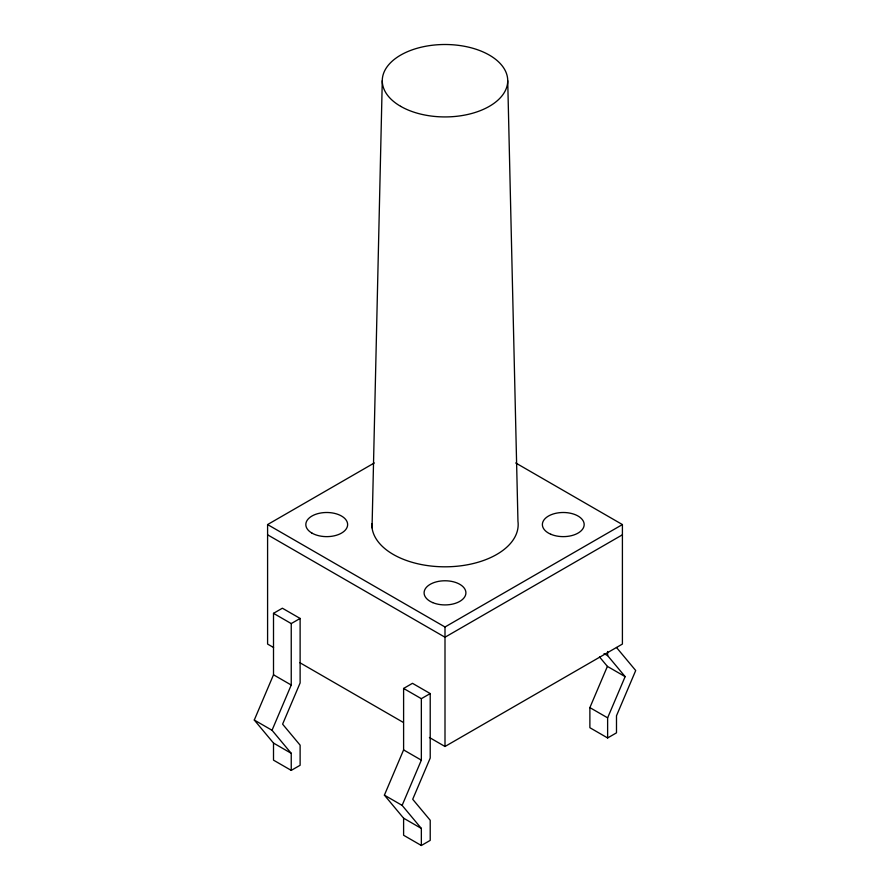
<?xml version="1.0" encoding="UTF-8"?>
<svg xmlns="http://www.w3.org/2000/svg" width="890" height="890" viewBox="0 0 890 890"><rect width="100%" height="100%" fill="white"/><g stroke="black" fill="none" stroke-linecap="round" stroke-linejoin="round"><path stroke-width="1.33" d="M372.042 527.803L382.277 80.712M254.284 720.032L273.508 674.787L273.508 613.332L282.375 608.215L300.119 618.45L300.119 682.953L282.608 724.16L300.119 745.164L300.119 765.267L291.241 770.384L273.508 760.149L273.508 743.072L254.284 720.032L272.029 730.267L291.241 753.318L291.241 770.384M272.029 730.267L291.241 685.033L291.241 623.578L273.508 613.332M384.391 795.137L403.604 749.903L403.604 688.448L412.471 683.32L430.215 693.566L430.215 758.058L412.704 799.276L430.215 820.269L430.215 840.383L421.348 845.5L403.604 835.254L403.604 818.188L384.391 795.137L402.124 805.383L421.348 828.434L421.348 845.5M402.124 805.383L421.348 760.149L421.348 698.683L403.604 688.448M616.492 647.475L635.716 670.526L616.492 715.76L616.492 732.837L607.625 737.955L589.881 727.709L589.881 707.606L607.392 666.388L599.515 656.942M607.625 737.955L607.625 717.841L625.136 676.634L607.625 655.63L604.076 653.583M273.586 647.519L267.59 644.06L267.59 524.566L374.278 462.967M291.241 623.578L300.119 618.45M267.59 524.566L445 626.994L622.41 524.566L622.41 644.06L445 746.488L429.414 737.487M622.41 534.801L445 637.229L267.59 534.801M421.348 698.683L430.215 693.566M515.722 462.967L622.41 524.566M607.392 666.388L625.136 676.634M589.881 707.606L607.625 717.841M299.952 662.75L403.048 722.268M273.508 674.787L291.241 685.033M403.604 749.903L421.348 760.149M273.508 743.072L291.241 753.318M403.604 818.188L421.348 828.434M507.723 80.712L517.958 521.317A73.18 42.253 0 0 1 447.036 566.797A73.18 42.253 0 0 1 371.842 523.665M607.625 651.513L607.625 655.63M445 626.994L445 746.488M400.645 106.322A62.723 36.212 0 0 0 505.587 90.09A62.723 36.212 0 0 0 428.769 45.735A62.723 36.212 0 0 0 400.645 106.322M311.945 533.099A20.904 12.071 0 0 0 346.922 527.692A20.904 12.071 0 0 0 321.312 512.907A20.904 12.071 0 0 0 311.945 533.099M432.629 602.575A20.904 12.071 0 0 0 465.782 594.175A20.904 12.071 0 0 0 436.589 581.793A20.904 12.071 0 0 0 432.629 602.575M550.843 534.267A20.904 12.071 0 0 0 584.04 525.923A20.904 12.071 0 0 0 554.937 513.497A20.904 12.071 0 0 0 550.843 534.267"/></g></svg>
